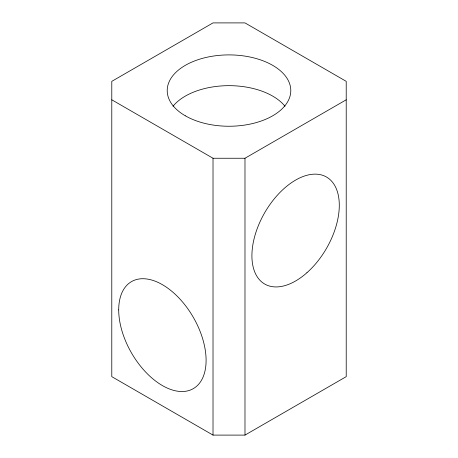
<?xml version="1.0" encoding="UTF-8"?>
<svg xmlns="http://www.w3.org/2000/svg" width="458" height="458" viewBox="0 0 458 458"><rect width="100%" height="100%" fill="white"/><g stroke="black" fill="none" stroke-linecap="round" stroke-linejoin="round"><path stroke-width="0.69" d="M111.786 99.804L213.016 158.25L244.984 158.25L346.214 99.804M244.984 435.1L346.214 376.653L346.214 81.347L244.984 22.9L213.016 22.9L111.786 81.347L111.786 376.653L213.016 435.1L244.984 435.1L244.984 158.25M213.016 158.25L213.016 435.1M173.01 106.25A61.784 35.672 0 0 1 229 85.663A61.784 35.672 0 0 1 284.99 106.25M306.906 272.739A61.784 35.672 -60 0 0 326.491 177.028A61.784 35.672 -60 0 0 253.4 241.847A61.784 35.672 -60 0 0 306.906 272.739M118.708 309.9A61.784 35.672 60 0 0 184.248 391.43A61.784 35.672 60 0 0 184.248 304.049A61.784 35.672 60 0 0 118.708 309.9M185.313 115.8A61.784 35.672 0 0 0 288.683 99.804A61.784 35.672 0 0 0 213.01 56.116A61.784 35.672 0 0 0 185.313 115.8"/></g></svg>
